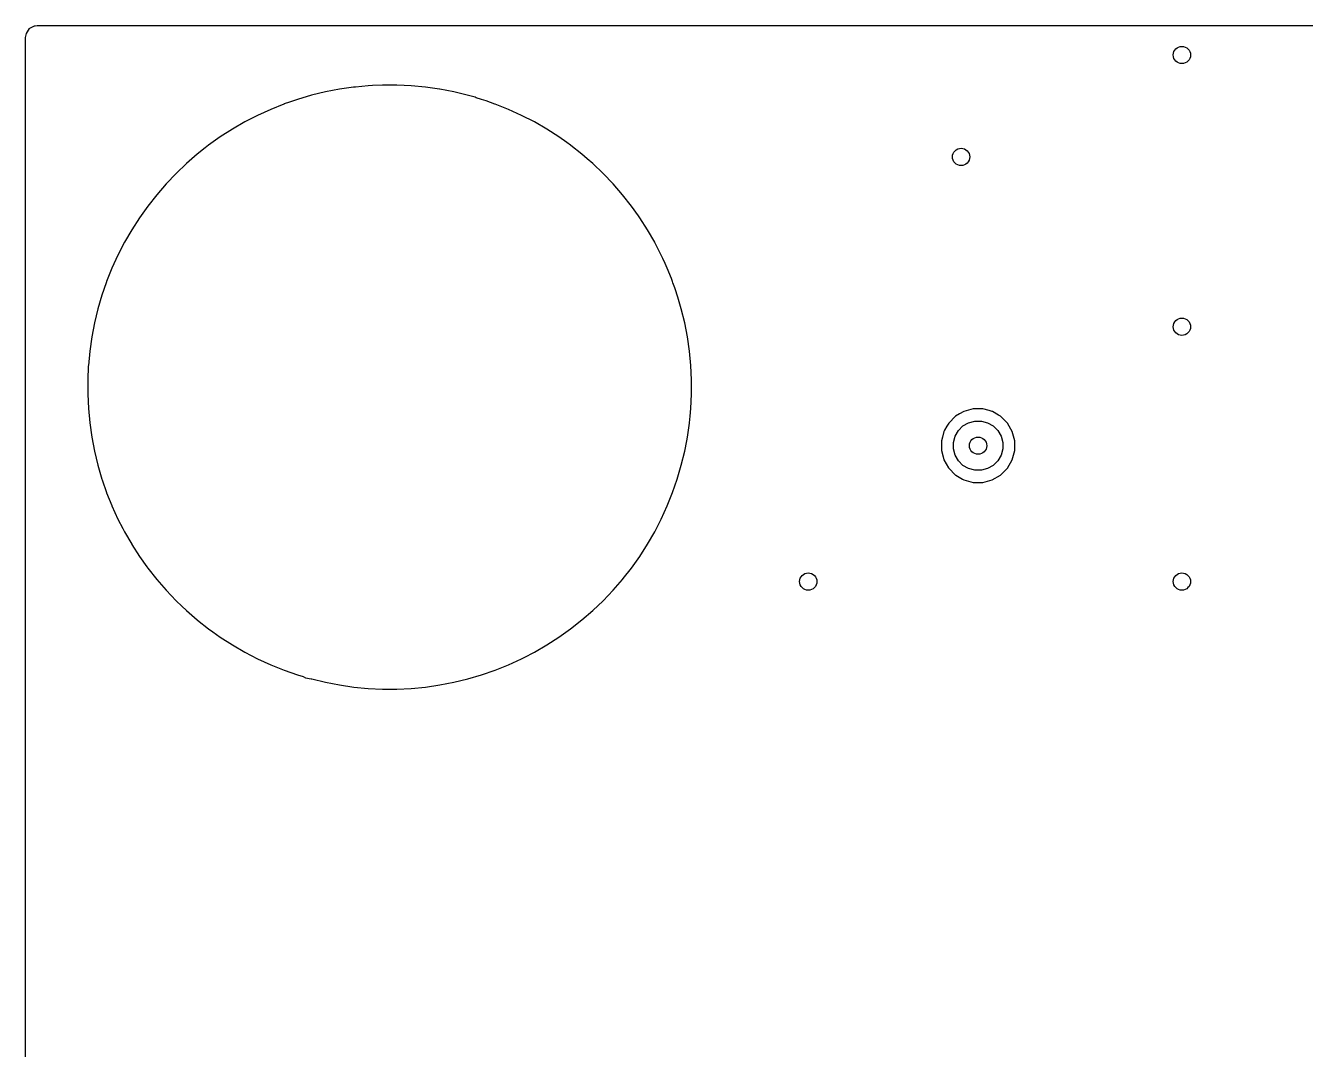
# Model space of a CAD drawing. Header units: inches. Extents: x 5.14 to 7.4, y -4.57 to -3.18.
# Drawn here: x 5.141 to 5.734, y -3.657 to -3.183 of the extents above; entities that cross this region are included whole.
import ezdxf

# ---------------------------------------------------------------- set-up
doc = ezdxf.new("R2010")
doc.units = ezdxf.units.IN
doc.header["$MEASUREMENT"] = 0
doc.layers.add('In2.Cu', color=33, linetype='CONTINUOUS', true_color=0xce7d2c)

msp = doc.modelspace()

# ---------------------------------------------------------------- linework, layer by layer
at = {"layer": 'In2.Cu', "linetype": 'CONTINUOUS'}
for p, q in [((5.14099, -3.18651), (5.14248, -3.1842)), ((5.14248, -3.1842), (5.14253, -3.18415)), ((5.14253, -3.18415), (5.14469, -3.18307)), ((5.14469, -3.18307), (5.14499, -3.18301)), ((5.14499, -3.18301), (5.14603, -3.18289)), ((5.14603, -3.18289), (6.62883, -3.18289)), ((5.14062, -3.18848), (5.14082, -3.1871)), ((5.14062, -3.34713), (5.14062, -3.18848)), ((5.14082, -3.1871), (5.14099, -3.18651)), ((5.27314, -3.21521), (5.26674, -3.21709)), ((5.27961, -3.21364), (5.27314, -3.21521)), ((5.28616, -3.21238), (5.27961, -3.21364)), ((5.27961, -3.21364), (5.27961, -3.21364)), ((5.29269, -3.21144), (5.28616, -3.21238)), ((5.28616, -3.21238), (5.28616, -3.21238)), ((5.29274, -3.21143), (5.29269, -3.21144)), ((5.29278, -3.21143), (5.29274, -3.21143)), ((5.2935, -3.21136), (5.29278, -3.21143)), ((5.29938, -3.21079), (5.2935, -3.21136)), ((5.29939, -3.21079), (5.29938, -3.21079)), ((5.2994, -3.21079), (5.29939, -3.21079)), ((5.29939, -3.21079), (5.29939, -3.21079)), ((5.29939, -3.21079), (5.29939, -3.21079)), ((5.29939, -3.21079), (5.29939, -3.21079)), ((5.29942, -3.21079), (5.2994, -3.21079)), ((5.30142, -3.2107), (5.29942, -3.21079)), ((5.30604, -3.21048), (5.30142, -3.2107)), ((5.31271, -3.21048), (5.30604, -3.21048)), ((5.30604, -3.21048), (5.30604, -3.21048)), ((5.31611, -3.21064), (5.31271, -3.21048)), ((5.31271, -3.21048), (5.31271, -3.21048)), ((5.31934, -3.21079), (5.31611, -3.21064)), ((5.31936, -3.21079), (5.31934, -3.21079)), ((5.31937, -3.21079), (5.31936, -3.21079)), ((5.326, -3.21143), (5.31937, -3.21079)), ((5.31937, -3.21079), (5.31937, -3.21079)), ((5.33253, -3.21237), (5.326, -3.21143)), ((5.326, -3.21143), (5.326, -3.21143)), ((5.33258, -3.21237), (5.33253, -3.21237)), ((5.33259, -3.21238), (5.33258, -3.21237)), ((5.33263, -3.21238), (5.33259, -3.21238)), ((5.33269, -3.21239), (5.33263, -3.21238)), ((5.33273, -3.2124), (5.33269, -3.21239)), ((5.33914, -3.21364), (5.33273, -3.2124)), ((5.34907, -3.21605), (5.33914, -3.21364)), ((5.33914, -3.21364), (5.33914, -3.21364)), ((5.33914, -3.21364), (5.33914, -3.21364)), ((5.33914, -3.21364), (5.33914, -3.21364)), ((5.33914, -3.21364), (5.33914, -3.21364)), ((5.25426, -3.22174), (5.24819, -3.22451)), ((5.26031, -3.21932), (5.25426, -3.22174)), ((5.26042, -3.21927), (5.26031, -3.21932)), ((5.26054, -3.21923), (5.26042, -3.21927)), ((5.26293, -3.21841), (5.26054, -3.21923)), ((5.26674, -3.21709), (5.26293, -3.21841)), ((5.26293, -3.21841), (5.26293, -3.21841)), ((5.34958, -3.21637), (5.34907, -3.21605)), ((5.35201, -3.21709), (5.34958, -3.21637)), ((5.35411, -3.21781), (5.35201, -3.21709)), ((5.35201, -3.21709), (5.35201, -3.21709)), ((5.35201, -3.21709), (5.35201, -3.21709)), ((5.35823, -3.21924), (5.35411, -3.21781)), ((5.35411, -3.21781), (5.35411, -3.21781)), ((5.35825, -3.21925), (5.35823, -3.21924)), ((5.35829, -3.21926), (5.35825, -3.21925)), ((5.35831, -3.21927), (5.35829, -3.21926)), ((5.35834, -3.21928), (5.35831, -3.21927)), ((5.36449, -3.22174), (5.35834, -3.21928)), ((5.37056, -3.22451), (5.36449, -3.22174)), ((5.36449, -3.22174), (5.36449, -3.22174)), ((5.24227, -3.22757), (5.2365, -3.2309)), ((5.24819, -3.22451), (5.24227, -3.22757)), ((5.24227, -3.22757), (5.24227, -3.22757)), ((5.37648, -3.22756), (5.37056, -3.22451)), ((5.37056, -3.22451), (5.37056, -3.22451)), ((5.37056, -3.22451), (5.37056, -3.22451)), ((5.37648, -3.22757), (5.37648, -3.22756)), ((5.37649, -3.22757), (5.37648, -3.22757)), ((5.38225, -3.2309), (5.37649, -3.22757)), ((5.23647, -3.23092), (5.23089, -3.2345)), ((5.23649, -3.23091), (5.23647, -3.23092)), ((5.2365, -3.2309), (5.23649, -3.23091)), ((5.38226, -3.2309), (5.38225, -3.2309)), ((5.38228, -3.23092), (5.38226, -3.2309)), ((5.38786, -3.2345), (5.38228, -3.23092)), ((5.38228, -3.23092), (5.38228, -3.23092)), ((5.38228, -3.23092), (5.38228, -3.23092)), ((5.22546, -3.23837), (5.22386, -3.23963)), ((5.23089, -3.2345), (5.22546, -3.23837)), ((5.22546, -3.23837), (5.22546, -3.23837)), ((5.22546, -3.23837), (5.22546, -3.23837)), ((5.22546, -3.23837), (5.22546, -3.23837)), ((5.23089, -3.2345), (5.23089, -3.2345)), ((5.39149, -3.23709), (5.38786, -3.2345)), ((5.38786, -3.2345), (5.38786, -3.2345)), ((5.39329, -3.23837), (5.39149, -3.23709)), ((5.39149, -3.23709), (5.39149, -3.23709)), ((5.39331, -3.23838), (5.39329, -3.23837)), ((5.39332, -3.23839), (5.39331, -3.23838)), ((5.39334, -3.23841), (5.39332, -3.23839)), ((5.39848, -3.24245), (5.39334, -3.23841)), ((5.22021, -3.2425), (5.21521, -3.24683)), ((5.22022, -3.24249), (5.22021, -3.2425)), ((5.22023, -3.24249), (5.22022, -3.24249)), ((5.22386, -3.23963), (5.22023, -3.24249)), ((5.39851, -3.24247), (5.39848, -3.24245)), ((5.39853, -3.24249), (5.39851, -3.24247)), ((5.39856, -3.24252), (5.39853, -3.24249)), ((5.39853, -3.24249), (5.39853, -3.24249)), ((5.40103, -3.24466), (5.39856, -3.24252)), ((5.40354, -3.24683), (5.40103, -3.24466)), ((5.40103, -3.24466), (5.40103, -3.24466)), ((5.40103, -3.24466), (5.40103, -3.24466)), ((5.21037, -3.25145), (5.20577, -3.25627)), ((5.21519, -3.24685), (5.21037, -3.25145)), ((5.21521, -3.24683), (5.21519, -3.24685)), ((5.40356, -3.24685), (5.40354, -3.24683)), ((5.40838, -3.25145), (5.40356, -3.24685)), ((5.41299, -3.25627), (5.40838, -3.25145)), ((5.20575, -3.2563), (5.20142, -3.26129)), ((5.20577, -3.25627), (5.20575, -3.2563)), ((5.413, -3.25629), (5.41299, -3.25627)), ((5.41735, -3.26131), (5.413, -3.25629)), ((5.2014, -3.26131), (5.19728, -3.26655)), ((5.20141, -3.26131), (5.2014, -3.26131)), ((5.20142, -3.26129), (5.20141, -3.26131)), ((5.42147, -3.26655), (5.41735, -3.26131)), ((5.41735, -3.26131), (5.41735, -3.26131)), ((5.19728, -3.26655), (5.19342, -3.27197)), ((5.19728, -3.26655), (5.19728, -3.26655)), ((5.42147, -3.26656), (5.42147, -3.26655)), ((5.42147, -3.26655), (5.42147, -3.26655)), ((5.42147, -3.26655), (5.42147, -3.26655)), ((5.42149, -3.26658), (5.42147, -3.26656)), ((5.4247, -3.27109), (5.42149, -3.26658)), ((5.19342, -3.27198), (5.18984, -3.27755)), ((5.19342, -3.27197), (5.19342, -3.27198)), ((5.42533, -3.27197), (5.4247, -3.27109)), ((5.42533, -3.27198), (5.42533, -3.27197)), ((5.42894, -3.27758), (5.42533, -3.27198)), ((5.42533, -3.27198), (5.42533, -3.27198)), ((5.42533, -3.27198), (5.42533, -3.27198)), ((5.18981, -3.27758), (5.18648, -3.28335)), ((5.18982, -3.27757), (5.18981, -3.27758)), ((5.18984, -3.27755), (5.18982, -3.27757)), ((5.43227, -3.28335), (5.42894, -3.27758)), ((5.42894, -3.27758), (5.42894, -3.27758)), ((5.18648, -3.28335), (5.18343, -3.28928)), ((5.18648, -3.28335), (5.18648, -3.28335)), ((5.43227, -3.28336), (5.43227, -3.28335)), ((5.43228, -3.28338), (5.43227, -3.28336)), ((5.43532, -3.28928), (5.43228, -3.28338)), ((5.18343, -3.28928), (5.18066, -3.29534)), ((5.18343, -3.28928), (5.18343, -3.28928)), ((5.43606, -3.29089), (5.43532, -3.28928)), ((5.43532, -3.28928), (5.43532, -3.28928)), ((5.43708, -3.29313), (5.43606, -3.29089)), ((5.18066, -3.29534), (5.17818, -3.30153)), ((5.18066, -3.29534), (5.18066, -3.29534)), ((5.18066, -3.29534), (5.18066, -3.29534)), ((5.43809, -3.29534), (5.43708, -3.29313)), ((5.44003, -3.30018), (5.43809, -3.29534)), ((5.17799, -3.30208), (5.176, -3.30782)), ((5.17816, -3.3016), (5.17799, -3.30208)), ((5.17799, -3.30208), (5.17799, -3.30208)), ((5.17818, -3.30154), (5.17816, -3.30158)), ((5.17816, -3.30158), (5.17816, -3.3016)), ((5.17818, -3.30153), (5.17818, -3.30154)), ((5.44057, -3.30153), (5.44003, -3.30018)), ((5.44076, -3.30208), (5.44057, -3.30153)), ((5.44057, -3.30153), (5.44057, -3.30153)), ((5.4416, -3.30451), (5.44076, -3.30208)), ((5.44076, -3.30208), (5.44076, -3.30208)), ((5.44204, -3.30579), (5.4416, -3.30451)), ((5.176, -3.30782), (5.17413, -3.31422)), ((5.44275, -3.30782), (5.44204, -3.30579)), ((5.44303, -3.30879), (5.44275, -3.30782)), ((5.44275, -3.30782), (5.44275, -3.30782)), ((5.4443, -3.31313), (5.44303, -3.30879)), ((5.17413, -3.31422), (5.17256, -3.32069)), ((5.44462, -3.31422), (5.4443, -3.31313)), ((5.4462, -3.32069), (5.44462, -3.31422)), ((5.17256, -3.3207), (5.17129, -3.32724)), ((5.17256, -3.32069), (5.17256, -3.3207)), ((5.44746, -3.32724), (5.4462, -3.32069)), ((5.17129, -3.32724), (5.17035, -3.33383)), ((5.17129, -3.32724), (5.17129, -3.32724)), ((5.4484, -3.33383), (5.44746, -3.32724)), ((5.17035, -3.33384), (5.16971, -3.34046)), ((5.17035, -3.33383), (5.17035, -3.33384)), ((5.44904, -3.34047), (5.4484, -3.33383)), ((5.1697, -3.3408), (5.1694, -3.34713)), ((5.16971, -3.3405), (5.1697, -3.34075)), ((5.1697, -3.34075), (5.1697, -3.34075)), ((5.1697, -3.34075), (5.1697, -3.3408)), ((5.16971, -3.34046), (5.16971, -3.34047)), ((5.16971, -3.34047), (5.16971, -3.34048)), ((5.16971, -3.34048), (5.16971, -3.3405)), ((5.44936, -3.34713), (5.44904, -3.34047)), ((5.14062, -3.56503), (5.14062, -3.34713)), ((5.1694, -3.34713), (5.1694, -3.34718)), ((5.1694, -3.34718), (5.1694, -3.35379)), ((5.44936, -3.35043), (5.44936, -3.34713)), ((5.44936, -3.35379), (5.44936, -3.35043)), ((5.1694, -3.35379), (5.16971, -3.36045)), ((5.44904, -3.36045), (5.44936, -3.35379)), ((5.16971, -3.36045), (5.16971, -3.36045)), ((5.16971, -3.36045), (5.17035, -3.36708)), ((5.4484, -3.36708), (5.4487, -3.364)), ((5.4487, -3.364), (5.44904, -3.36045)), ((5.44904, -3.36045), (5.44904, -3.36045)), ((5.44904, -3.36045), (5.44904, -3.36045)), ((5.57175, -3.364), (5.56859, -3.36717)), ((5.57365, -3.36291), (5.57175, -3.364)), ((5.57175, -3.364), (5.57175, -3.364)), ((5.57175, -3.364), (5.57175, -3.364)), ((5.57175, -3.364), (5.57175, -3.364)), ((5.5756, -3.36178), (5.57365, -3.36291)), ((5.57563, -3.36176), (5.5756, -3.36178)), ((5.57564, -3.36176), (5.57563, -3.36176)), ((5.5778, -3.36118), (5.57564, -3.36176)), ((5.57564, -3.36176), (5.57564, -3.36176)), ((5.57564, -3.36176), (5.57564, -3.36176)), ((5.57564, -3.36176), (5.57564, -3.36176)), ((5.57996, -3.3606), (5.5778, -3.36118)), ((5.5778, -3.36118), (5.5778, -3.36118)), ((5.58445, -3.3606), (5.57996, -3.3606)), ((5.57996, -3.3606), (5.57996, -3.3606)), ((5.58733, -3.36137), (5.58445, -3.3606)), ((5.58445, -3.3606), (5.58445, -3.3606)), ((5.58825, -3.36162), (5.58733, -3.36137)), ((5.58733, -3.36137), (5.58733, -3.36137)), ((5.58877, -3.36176), (5.58825, -3.36162)), ((5.58878, -3.36176), (5.58877, -3.36176)), ((5.58877, -3.36176), (5.58877, -3.36176)), ((5.58881, -3.36178), (5.58878, -3.36176)), ((5.5917, -3.36345), (5.58881, -3.36178)), ((5.59265, -3.364), (5.5917, -3.36345)), ((5.59266, -3.364), (5.59265, -3.364)), ((5.59582, -3.36717), (5.59266, -3.364)), ((5.59266, -3.364), (5.59266, -3.364)), ((5.59266, -3.364), (5.59266, -3.364)), ((5.17035, -3.36708), (5.17035, -3.36708)), ((5.17035, -3.36708), (5.17129, -3.37368)), ((5.44746, -3.37368), (5.44839, -3.36717)), ((5.44839, -3.36717), (5.4484, -3.36708)), ((5.56773, -3.36864), (5.56667, -3.37049)), ((5.56859, -3.36717), (5.56773, -3.36864)), ((5.56859, -3.36717), (5.56859, -3.36717)), ((5.56859, -3.36717), (5.56859, -3.36717)), ((5.56859, -3.36717), (5.56859, -3.36717)), ((5.56859, -3.36717), (5.56859, -3.36717)), ((5.57308, -3.37062), (5.5752, -3.36849)), ((5.5752, -3.36849), (5.5778, -3.36699)), ((5.5778, -3.36699), (5.5807, -3.36622)), ((5.5807, -3.36622), (5.58371, -3.36622)), ((5.58371, -3.36622), (5.58661, -3.36699)), ((5.58661, -3.36699), (5.58921, -3.36849)), ((5.58921, -3.36849), (5.59133, -3.37062)), ((5.59741, -3.36991), (5.59582, -3.36717)), ((5.59582, -3.36717), (5.59582, -3.36717)), ((5.59582, -3.36717), (5.59582, -3.36717)), ((5.59582, -3.36717), (5.59582, -3.36717)), ((5.59806, -3.37105), (5.59741, -3.36991)), ((5.17129, -3.37368), (5.17129, -3.37368)), ((5.17129, -3.37368), (5.17256, -3.38022)), ((5.4462, -3.38022), (5.44713, -3.37538)), ((5.44713, -3.37538), (5.44746, -3.37368)), ((5.44746, -3.37368), (5.44746, -3.37368)), ((5.56564, -3.37368), (5.56519, -3.37538)), ((5.56519, -3.37538), (5.56519, -3.37573)), ((5.56519, -3.37573), (5.56519, -3.37986)), ((5.56635, -3.37105), (5.56564, -3.37368)), ((5.56667, -3.37049), (5.56635, -3.37105)), ((5.56635, -3.37105), (5.56635, -3.37105)), ((5.56667, -3.37049), (5.56667, -3.37049)), ((5.5708, -3.37612), (5.57158, -3.37322)), ((5.57158, -3.37322), (5.57308, -3.37062)), ((5.59133, -3.37062), (5.59283, -3.37322)), ((5.59283, -3.37322), (5.59361, -3.37612)), ((5.59922, -3.37538), (5.59806, -3.37105)), ((5.59922, -3.37986), (5.59922, -3.37538)), ((5.17256, -3.38022), (5.17256, -3.38022)), ((5.17256, -3.38022), (5.17413, -3.3867)), ((5.44462, -3.3867), (5.4462, -3.38022)), ((5.56519, -3.37986), (5.56596, -3.38274)), ((5.5708, -3.37912), (5.5708, -3.37612)), ((5.57158, -3.38202), (5.5708, -3.37912)), ((5.59361, -3.37912), (5.59283, -3.38202)), ((5.59361, -3.37612), (5.59361, -3.37912)), ((5.59806, -3.38419), (5.59922, -3.37986)), ((5.17413, -3.3867), (5.17413, -3.3867)), ((5.17413, -3.3867), (5.176, -3.39309)), ((5.44275, -3.39309), (5.44462, -3.3867)), ((5.56596, -3.38274), (5.56635, -3.38419)), ((5.56635, -3.38419), (5.56635, -3.38419)), ((5.56635, -3.38419), (5.56637, -3.38422)), ((5.56637, -3.38422), (5.56851, -3.38794)), ((5.57308, -3.38462), (5.57158, -3.38202)), ((5.5752, -3.38674), (5.57308, -3.38462)), ((5.5778, -3.38824), (5.5752, -3.38674)), ((5.58921, -3.38674), (5.58661, -3.38824)), ((5.59133, -3.38462), (5.58921, -3.38674)), ((5.59283, -3.38202), (5.59133, -3.38462)), ((5.59582, -3.38807), (5.59806, -3.38419)), ((5.176, -3.39309), (5.17614, -3.39348)), ((5.17614, -3.39348), (5.17614, -3.39348)), ((5.17614, -3.39348), (5.17816, -3.39931)), ((5.44057, -3.39939), (5.44275, -3.39309)), ((5.56851, -3.38794), (5.56857, -3.38804)), ((5.56857, -3.38804), (5.56858, -3.38807)), ((5.56858, -3.38807), (5.57176, -3.39124)), ((5.57176, -3.39124), (5.57178, -3.39125)), ((5.57178, -3.39125), (5.57188, -3.39131)), ((5.57188, -3.39131), (5.57497, -3.39309)), ((5.57497, -3.39309), (5.57497, -3.39309)), ((5.57497, -3.39309), (5.57564, -3.39348)), ((5.57564, -3.39348), (5.57996, -3.39464)), ((5.5807, -3.38902), (5.5778, -3.38824)), ((5.58371, -3.38902), (5.5807, -3.38902)), ((5.58661, -3.38824), (5.58371, -3.38902)), ((5.58445, -3.39464), (5.58877, -3.39348)), ((5.58877, -3.39348), (5.59266, -3.39124)), ((5.59266, -3.39124), (5.59582, -3.38807)), ((5.17816, -3.39931), (5.17816, -3.39933)), ((5.17816, -3.39933), (5.17818, -3.39937)), ((5.17818, -3.39937), (5.17819, -3.39939)), ((5.17819, -3.39939), (5.1782, -3.39942)), ((5.1782, -3.39942), (5.18056, -3.40532)), ((5.43809, -3.40558), (5.44057, -3.39939)), ((5.57996, -3.39464), (5.57996, -3.39464)), ((5.57996, -3.39464), (5.58445, -3.39464)), ((5.58445, -3.39464), (5.58445, -3.39464)), ((5.18056, -3.40532), (5.18066, -3.40558)), ((5.18066, -3.40558), (5.18343, -3.41164)), ((5.43532, -3.41164), (5.43809, -3.40558)), ((5.18343, -3.41164), (5.18571, -3.41607)), ((5.43227, -3.41756), (5.43532, -3.41164)), ((5.18571, -3.41607), (5.18571, -3.41607)), ((5.18571, -3.41607), (5.18648, -3.41756)), ((5.18648, -3.41756), (5.18648, -3.41756)), ((5.18648, -3.41756), (5.18649, -3.41757)), ((5.18649, -3.41757), (5.18981, -3.42333)), ((5.42894, -3.42333), (5.43227, -3.41756)), ((5.18981, -3.42333), (5.18982, -3.42335)), ((5.18982, -3.42335), (5.18984, -3.42337)), ((5.18984, -3.42337), (5.19342, -3.42894)), ((5.42533, -3.42894), (5.42894, -3.42333)), ((5.19342, -3.42894), (5.19342, -3.42894)), ((5.19342, -3.42894), (5.1969, -3.43383)), ((5.42147, -3.43437), (5.42533, -3.42894)), ((5.1969, -3.43383), (5.1969, -3.43383)), ((5.1969, -3.43383), (5.19728, -3.43437)), ((5.19728, -3.43437), (5.19728, -3.43437)), ((5.19728, -3.43437), (5.19729, -3.43437)), ((5.19729, -3.43437), (5.1973, -3.43439)), ((5.1973, -3.43439), (5.19731, -3.4344)), ((5.19731, -3.4344), (5.19732, -3.43442)), ((5.19732, -3.43442), (5.2014, -3.43961)), ((5.41772, -3.43913), (5.42147, -3.43437)), ((5.42147, -3.43437), (5.42147, -3.43437)), ((5.42147, -3.43437), (5.42147, -3.43437)), ((5.2014, -3.43961), (5.2014, -3.43961)), ((5.2014, -3.43961), (5.20141, -3.43961)), ((5.20141, -3.43961), (5.20142, -3.43962)), ((5.20142, -3.43962), (5.20575, -3.44462)), ((5.41298, -3.44464), (5.41735, -3.43961)), ((5.41735, -3.43961), (5.41772, -3.43913)), ((5.20575, -3.44462), (5.20577, -3.44464)), ((5.20577, -3.44464), (5.21037, -3.44947)), ((5.40838, -3.44947), (5.41298, -3.44464)), ((5.21037, -3.44947), (5.21311, -3.45209)), ((5.21311, -3.45209), (5.21519, -3.45407)), ((5.40356, -3.45407), (5.40838, -3.44947)), ((5.21519, -3.45407), (5.21519, -3.45407)), ((5.21519, -3.45407), (5.21519, -3.45407)), ((5.21519, -3.45407), (5.21521, -3.45409)), ((5.21521, -3.45409), (5.2202, -3.45841)), ((5.2202, -3.45841), (5.22023, -3.45843)), ((5.22023, -3.45843), (5.22025, -3.45845)), ((5.22025, -3.45845), (5.22027, -3.45846)), ((5.22027, -3.45846), (5.22546, -3.46255)), ((5.39329, -3.46255), (5.39852, -3.45843)), ((5.39852, -3.45843), (5.40356, -3.45407)), ((5.22546, -3.46255), (5.22546, -3.46255)), ((5.22546, -3.46255), (5.22546, -3.46255)), ((5.22546, -3.46255), (5.22745, -3.46396)), ((5.22745, -3.46396), (5.23089, -3.46641)), ((5.38786, -3.46642), (5.39329, -3.46255)), ((5.23089, -3.46641), (5.23089, -3.46642)), ((5.23089, -3.46642), (5.23089, -3.46642)), ((5.23089, -3.46642), (5.2365, -3.47002)), ((5.2365, -3.47002), (5.2365, -3.47002)), ((5.2365, -3.47002), (5.24227, -3.47335)), ((5.37648, -3.47335), (5.38225, -3.47002)), ((5.38225, -3.47002), (5.38786, -3.46642)), ((5.24227, -3.47335), (5.24227, -3.47335)), ((5.24227, -3.47335), (5.24227, -3.47335)), ((5.24227, -3.47335), (5.24227, -3.47335)), ((5.24227, -3.47335), (5.24228, -3.47335)), ((5.24228, -3.47335), (5.24229, -3.47336)), ((5.24229, -3.47336), (5.24819, -3.4764)), ((5.24819, -3.4764), (5.25426, -3.47917)), ((5.36449, -3.47917), (5.37056, -3.4764)), ((5.37056, -3.4764), (5.37172, -3.4758)), ((5.37056, -3.4764), (5.37056, -3.4764)), ((5.37172, -3.4758), (5.37648, -3.47335)), ((5.25426, -3.47917), (5.25426, -3.47917)), ((5.25426, -3.47917), (5.25426, -3.47917)), ((5.25426, -3.47917), (5.26043, -3.48164)), ((5.26043, -3.48164), (5.26045, -3.48165)), ((5.26045, -3.48165), (5.26049, -3.48166)), ((5.26049, -3.48166), (5.26674, -3.48383)), ((5.35201, -3.48383), (5.35831, -3.48165)), ((5.35831, -3.48165), (5.36449, -3.47917)), ((5.26674, -3.48383), (5.26932, -3.48459)), ((5.26932, -3.48459), (5.27034, -3.48524)), ((5.27034, -3.48524), (5.27296, -3.48568)), ((5.27296, -3.48568), (5.27331, -3.48575)), ((5.27331, -3.48575), (5.27961, -3.48728)), ((5.27961, -3.48728), (5.28616, -3.48854)), ((5.28616, -3.48854), (5.29275, -3.48949)), ((5.326, -3.48949), (5.33259, -3.48854)), ((5.33259, -3.48854), (5.33914, -3.48728)), ((5.33914, -3.48728), (5.34562, -3.48571)), ((5.34562, -3.48571), (5.35201, -3.48383)), ((5.29275, -3.48949), (5.29939, -3.49012)), ((5.29939, -3.49012), (5.30604, -3.49044)), ((5.30604, -3.49044), (5.30938, -3.49046)), ((5.30938, -3.49046), (5.31271, -3.49044)), ((5.31271, -3.49044), (5.31936, -3.49012)), ((5.31936, -3.49012), (5.326, -3.48949)), ((5.14062, -3.62668), (5.14062, -3.56503)), ((5.14062, -3.69411), (5.14062, -3.62668))]:
    msp.add_line(p, q, dxfattribs=at)
at = {"layer": 'In2.Cu'}
for centre in [(5.67669, -3.19652), (5.57433, -3.24376), (5.67669, -3.3225), (5.5822, -3.37762), (5.50346, -3.44061), (5.67669, -3.44061)]:
    msp.add_circle(centre, 0.004, dxfattribs=at)

doc.saveas('drawing.dxf')
